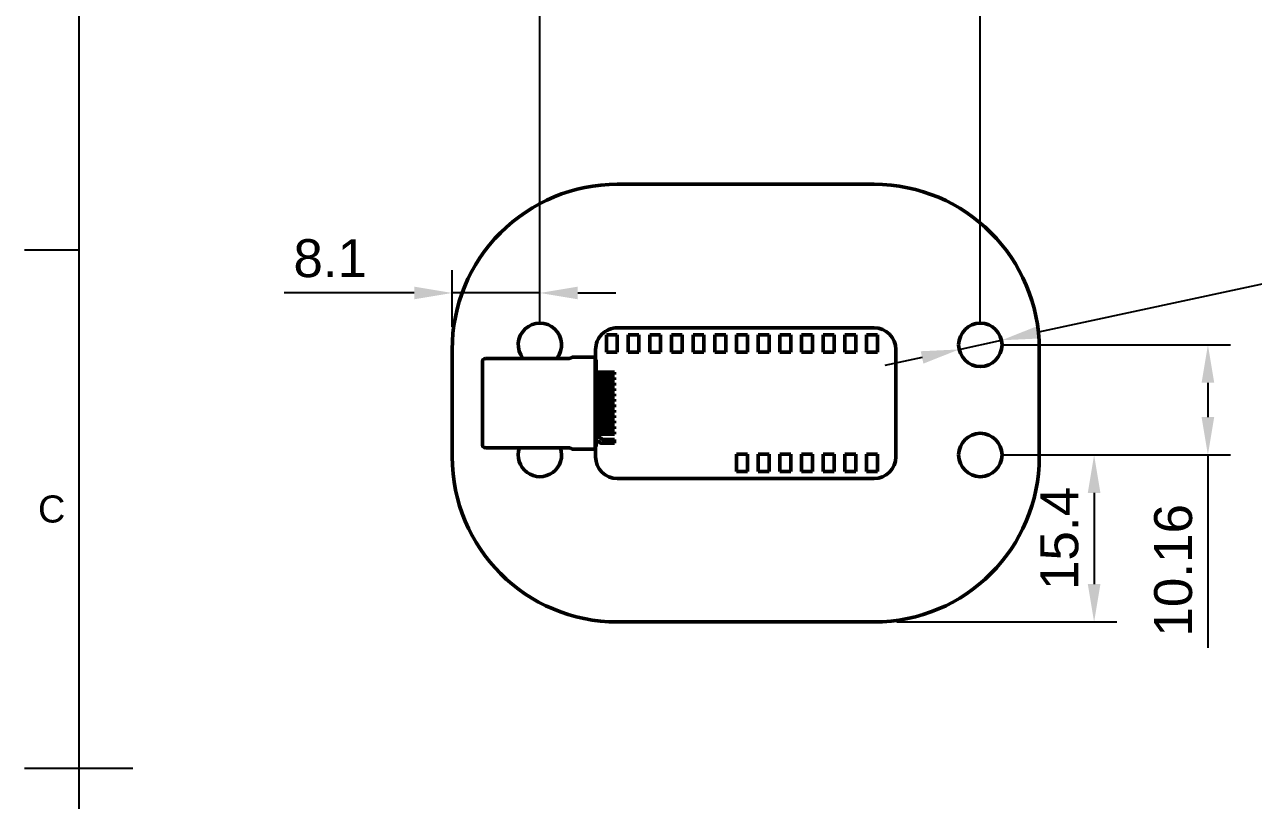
# Model space of a CAD drawing. Header units: millimetres. Extents: x 0 to 420, y 0 to 297.
# Drawn here: x 15 to 128.4, y 145.5 to 217.1 of the extents above; entities that cross this region are included whole.
import ezdxf
from ezdxf.enums import TextEntityAlignment as Align

# ---------------------------------------------------------------- set-up
doc = ezdxf.new("R2010")
doc.units = ezdxf.units.MM
doc.header["$LTSCALE"] = 0.75
for name, color, linetype, lineweight in [('BORDER', 7, 'Continuous', 25), ('FD_Dimensions', 7, 'Continuous', 25), ('Visible', 7, 'Continuous', 50)]:
    doc.layers.add(name, color=color, linetype=linetype, lineweight=lineweight)
doc.styles.add('FusionTitle', font='Arial.ttf')
doc.styles.get("Standard").update_dxf_attribs({"font": 'Arial.ttf'})
doc.dimstyles.new('Dim-ISO-25', dxfattribs={"dimtxt": 3.5, "dimasz": 3.5, "dimexe": 2.1, "dimexo": 2.1, "dimgap": 1.4, "dimtad": 1, "dimzin": 12, "dimdsep": 46, "dimtxsty": 'Standard', "dimcen": 0, "dimazin": 3, "dimtp": 0.1, "dimtm": 0.1, "dimtfac": 0.714286, "dimtmove": 0, "dimatfit": 3, "dimfxl": 1, "dimtzin": 12, "dimarcsym": 0})

# ---------------------------------------------------------------- blocks, each defined once
blk = doc.blocks.new('ISO_A3_SHEET')
at = {"layer": 'BORDER'}
for p, q in [((20, 287), (20, 10)), ((15, 196.33333), (20, 196.33333)), ((15, 148.5), (25, 148.5))]:
    blk.add_line(p, q, dxfattribs=at)
at = {"layer": 'BORDER', "style": 'FusionTitle'}
blk.add_text('C', height=2.5, dxfattribs=at).set_placement((17.5, 172.41667), align=Align.MIDDLE)
blk = doc.blocks.new('*D18')
at = {"layer": 'Defpoints', "color": 0, "transparency": 16777216}
for p in [(101.236645, 187.134037), (105.146743, 187.977325)]:
    blk.add_point(p, dxfattribs=at)
at = {"layer": 'FD_Dimensions', "color": 0, "lineweight": -2, "transparency": 16777216}
for p, q in [((152.678857, 198.228551), (108.568079, 188.715203)), ((101.236645, 187.134037), (105.146743, 187.977325)), ((97.81531, 186.396159), (94.393974, 185.658281))]:
    blk.add_line(p, q, dxfattribs=at)
at = {"layer": 'FD_Dimensions', "color": 0, "transparency": 16777216}
for points in [[(108.445099, 189.285425), (108.691058, 188.14498), (105.146743, 187.977325)], [(97.69233, 186.966382), (97.93829, 185.825936), (101.236645, 187.134037)]]:
    blk.add_solid(points, dxfattribs=at)
at = {"layer": 'FD_Dimensions', "color": 0, "transparency": 16777216, "insert": (147.642213, 200.502719), "char_height": 3.5, "attachment_point": 5, "rotation": 12.17053353}
blk.add_mtext('∅4', dxfattribs=at)
blk = doc.blocks.new('*D19')
at = {"layer": 'Defpoints', "color": 0, "transparency": 16777216}
for p in [(103.191694, 187.555681), (103.191694, 177.395681), (124.191694, 177.395681)]:
    blk.add_point(p, dxfattribs=at)
at = {"layer": 'FD_Dimensions', "color": 0, "lineweight": -2, "transparency": 16777216}
for p, q in [((105.291694, 187.555681), (126.291694, 187.555681)), ((124.191694, 184.055681), (124.191694, 180.895681)), ((105.291694, 177.395681), (126.291694, 177.395681)), ((124.191694, 177.395681), (124.191694, 159.616827))]:
    blk.add_line(p, q, dxfattribs=at)
at = {"layer": 'FD_Dimensions', "color": 0, "transparency": 16777216}
for points in [[(123.608361, 184.055681), (124.775028, 184.055681), (124.191694, 187.555681)], [(123.608361, 180.895681), (124.775028, 180.895681), (124.191694, 177.395681)]]:
    blk.add_solid(points, dxfattribs=at)
at = {"layer": 'FD_Dimensions', "color": 0, "transparency": 16777216, "insert": (121.004689, 166.756254), "char_height": 3.5, "attachment_point": 5, "rotation": 90}
blk.add_mtext('10.16', dxfattribs=at)
blk = doc.blocks.new('*D20')
at = {"layer": 'Defpoints', "color": 0, "transparency": 16777216}
for p in [(103.191694, 219.055681), (62.551694, 187.555681), (103.191694, 187.555681)]:
    blk.add_point(p, dxfattribs=at)
at = {"layer": 'FD_Dimensions', "color": 0, "lineweight": -2, "transparency": 16777216}
for p, q in [((62.551694, 189.655681), (62.551694, 221.155681)), ((103.191694, 189.655681), (103.191694, 221.155681)), ((66.051694, 219.055681), (99.691694, 219.055681))]:
    blk.add_line(p, q, dxfattribs=at)
at = {"layer": 'FD_Dimensions', "color": 0, "transparency": 16777216}
for points in [[(66.051694, 219.639014), (66.051694, 218.472348), (62.551694, 219.055681)], [(99.691694, 219.639014), (99.691694, 218.472348), (103.191694, 219.055681)]]:
    blk.add_solid(points, dxfattribs=at)
at = {"layer": 'FD_Dimensions', "color": 0, "transparency": 16777216, "insert": (82.871694, 222.242686), "char_height": 3.5, "attachment_point": 5}
blk.add_mtext('40.64', dxfattribs=at)
blk = doc.blocks.new('*D21')
at = {"layer": 'Defpoints', "color": 0, "transparency": 16777216}
for p in [(54.456477, 192.341771), (54.456477, 187.128422), (62.551694, 187.555681)]:
    blk.add_point(p, dxfattribs=at)
at = {"layer": 'FD_Dimensions', "color": 0, "lineweight": -2, "transparency": 16777216}
for p, q in [((54.456477, 189.228422), (54.456477, 194.441771)), ((62.551694, 189.655681), (62.551694, 194.441771)), ((50.956477, 192.341771), (38.955249, 192.341771)), ((62.551694, 192.341771), (54.456477, 192.341771)), ((66.051694, 192.341771), (69.551694, 192.341771))]:
    blk.add_line(p, q, dxfattribs=at)
at = {"layer": 'FD_Dimensions', "color": 0, "transparency": 16777216}
for points in [[(50.956477, 192.925104), (50.956477, 191.758438), (54.456477, 192.341771)], [(66.051694, 192.925104), (66.051694, 191.758438), (62.551694, 192.341771)]]:
    blk.add_solid(points, dxfattribs=at)
at = {"layer": 'FD_Dimensions', "color": 0, "transparency": 16777216, "insert": (43.205863, 195.528777), "char_height": 3.5, "attachment_point": 5}
blk.add_mtext('8.1', dxfattribs=at)
blk = doc.blocks.new('*D22')
at = {"layer": 'Defpoints', "color": 0, "transparency": 16777216}
for p in [(103.191694, 177.395681), (93.393208, 161.992882), (113.691694, 161.992882)]:
    blk.add_point(p, dxfattribs=at)
at = {"layer": 'FD_Dimensions', "color": 0, "lineweight": -2, "transparency": 16777216}
for p, q in [((105.291694, 177.395681), (115.791694, 177.395681)), ((113.691694, 173.895681), (113.691694, 165.492882)), ((95.493208, 161.992882), (115.791694, 161.992882))]:
    blk.add_line(p, q, dxfattribs=at)
at = {"layer": 'FD_Dimensions', "color": 0, "transparency": 16777216}
for points in [[(113.108361, 173.895681), (114.275028, 173.895681), (113.691694, 177.395681)], [(113.108361, 165.492882), (114.275028, 165.492882), (113.691694, 161.992882)]]:
    blk.add_solid(points, dxfattribs=at)
at = {"layer": 'FD_Dimensions', "color": 0, "transparency": 16777216, "insert": (110.504689, 169.694281), "char_height": 3.5, "attachment_point": 5, "rotation": 90}
blk.add_mtext('15.4', dxfattribs=at)

msp = doc.modelspace()

# ---------------------------------------------------------------- linework, layer by layer
at = {"layer": 'Visible', "extrusion": (-1e-16, -1, 0)}
for p, q in [((93.393209, 202.366342), (69.694397, 202.366343)), ((68.695208, 188.479612), (68.695208, 186.879612)), ((69.693208, 188.479612), (68.695208, 188.479612)), ((93.393208, 189.129612), (69.693208, 189.129612)), ((69.693208, 186.879612), (69.693208, 188.479612)), ((70.695208, 188.479612), (70.695208, 186.879612)), ((71.693208, 188.479612), (70.695208, 188.479612)), ((71.693208, 186.879612), (71.693208, 188.479612)), ((72.695208, 188.479612), (72.695208, 186.879612)), ((73.693208, 188.479612), (72.695208, 188.479612)), ((73.693208, 186.879612), (73.693208, 188.479612)), ((74.695208, 188.479612), (74.695208, 186.879612)), ((75.693208, 188.479612), (74.695208, 188.479612)), ((75.693208, 186.879612), (75.693208, 188.479612)), ((76.695208, 188.479612), (76.695208, 186.879612)), ((77.693208, 188.479612), (76.695208, 188.479612)), ((77.693208, 186.879612), (77.693208, 188.479612)), ((78.695208, 188.479612), (78.695208, 186.879612)), ((79.693208, 188.479612), (78.695208, 188.479612)), ((79.693208, 186.879612), (79.693208, 188.479612)), ((80.695208, 188.479612), (80.695208, 186.879612)), ((81.693208, 188.479612), (80.695208, 188.479612)), ((81.693208, 186.879612), (81.693208, 188.479612)), ((82.695208, 188.479612), (82.695208, 186.879612)), ((83.693208, 188.479612), (82.695208, 188.479612)), ((83.693208, 186.879612), (83.693208, 188.479612)), ((84.695208, 188.479612), (84.695208, 186.879612)), ((85.693208, 188.479612), (84.695208, 188.479612)), ((85.693208, 186.879612), (85.693208, 188.479612)), ((86.695208, 188.479612), (86.695208, 186.879612)), ((87.693208, 188.479612), (86.695208, 188.479612)), ((87.693208, 186.879612), (87.693208, 188.479612)), ((88.695208, 188.479612), (88.695208, 186.879612)), ((89.693208, 188.479612), (88.695208, 188.479612)), ((89.693208, 186.879612), (89.693208, 188.479612)), ((90.695208, 188.479612), (90.695208, 186.879612)), ((91.693208, 188.479612), (90.695208, 188.479612)), ((91.693208, 186.879612), (91.693208, 188.479612)), ((93.693208, 188.479612), (92.695208, 188.479612)), ((92.695208, 188.479612), (92.695208, 186.879612)), ((93.693208, 186.879612), (93.693208, 188.479612)), ((54.456477, 187.128422), (54.456478, 177.229612)), ((67.693208, 187.129612), (67.693208, 186.178805)), ((95.393208, 177.229612), (95.393208, 187.129612)), ((108.629938, 177.229612), (108.629938, 187.129612)), ((57.243208, 186.004612), (57.243208, 185.104612)), ((65.243994, 186.304612), (57.543208, 186.304612)), ((67.643208, 186.429612), (65.643208, 186.429612)), ((67.643208, 184.629612), (67.643208, 186.429612)), ((67.643208, 186.229612), (67.693208, 186.229612)), ((67.743208, 184.629612), (67.743208, 186.178805)), ((68.695208, 186.879612), (69.693208, 186.879612)), ((70.695208, 186.879612), (71.693208, 186.879612)), ((72.695208, 186.879612), (73.693208, 186.879612)), ((74.695208, 186.879612), (75.693208, 186.879612)), ((76.695208, 186.879612), (77.693208, 186.879612)), ((78.695208, 186.879612), (79.693208, 186.879612)), ((80.695208, 186.879612), (81.693208, 186.879612)), ((82.695208, 186.879612), (83.693208, 186.879612)), ((84.695208, 186.879612), (85.693208, 186.879612)), ((86.695208, 186.879612), (87.693208, 186.879612)), ((88.695208, 186.879612), (89.693208, 186.879612)), ((90.695208, 186.879612), (91.693208, 186.879612)), ((92.695208, 186.879612), (93.693208, 186.879612)), ((57.243208, 179.254612), (57.243208, 185.104612)), ((67.748187, 185.039612), (68.349421, 185.039612)), ((67.748187, 184.819612), (67.748187, 185.039612)), ((68.430861, 185.039612), (68.349421, 185.039612)), ((68.430861, 185.039612), (68.62737, 185.039612)), ((68.659946, 185.039612), (68.62737, 185.039612)), ((68.659946, 185.039612), (69.102953, 185.039612)), ((69.102953, 185.039612), (69.173663, 185.039612)), ((69.173663, 185.039612), (69.310845, 185.039612)), ((69.443208, 185.039612), (69.310845, 185.039612)), ((69.443208, 185.039612), (69.443208, 184.819612)), ((67.643208, 179.729612), (67.643208, 184.629612)), ((67.743208, 184.629612), (67.743208, 179.729612)), ((67.748187, 184.819612), (68.349421, 184.819612)), ((67.748187, 184.539612), (68.349421, 184.539612)), ((67.748187, 184.319612), (67.748187, 184.539612)), ((67.748187, 184.319612), (68.349421, 184.319612)), ((67.748187, 184.039612), (68.349421, 184.039612)), ((67.748187, 183.819612), (67.748187, 184.039612)), ((67.748187, 183.819612), (68.349421, 183.819612)), ((68.349421, 184.819612), (68.430861, 184.819612)), ((68.430861, 184.539612), (68.349421, 184.539612)), ((68.349421, 184.319612), (68.430861, 184.319612)), ((68.430861, 184.039612), (68.349421, 184.039612)), ((68.349421, 183.819612), (68.430861, 183.819612)), ((68.430861, 184.819612), (68.62737, 184.819612)), ((68.430861, 184.539612), (68.62737, 184.539612)), ((68.430861, 184.319612), (68.62737, 184.319612)), ((68.430861, 184.039612), (68.62737, 184.039612)), ((68.430861, 183.819612), (68.62737, 183.819612)), ((68.62737, 184.819612), (68.659946, 184.819612)), ((68.659946, 184.539612), (68.62737, 184.539612)), ((68.62737, 184.319612), (68.659946, 184.319612)), ((68.659946, 184.039612), (68.62737, 184.039612)), ((68.62737, 183.819612), (68.659946, 183.819612)), ((68.659946, 184.819612), (69.102953, 184.819612)), ((68.659946, 184.539612), (69.102953, 184.539612)), ((68.659946, 184.319612), (69.102953, 184.319612)), ((68.659946, 184.039612), (69.102953, 184.039612)), ((68.659946, 183.819612), (69.102953, 183.819612)), ((69.173663, 184.819612), (69.102953, 184.819612)), ((69.102953, 184.539612), (69.173663, 184.539612)), ((69.173663, 184.319612), (69.102953, 184.319612)), ((69.102953, 184.039612), (69.173663, 184.039612)), ((69.173663, 183.819612), (69.102953, 183.819612)), ((69.173663, 184.819612), (69.310845, 184.819612)), ((69.173663, 184.539612), (69.310845, 184.539612)), ((69.173663, 184.319612), (69.310845, 184.319612)), ((69.173663, 184.039612), (69.310845, 184.039612)), ((69.173663, 183.819612), (69.310845, 183.819612)), ((69.310845, 184.819612), (69.443208, 184.819612)), ((69.443208, 184.539612), (69.310845, 184.539612)), ((69.310845, 184.319612), (69.443208, 184.319612)), ((69.443208, 184.039612), (69.310845, 184.039612)), ((69.310845, 183.819612), (69.443208, 183.819612)), ((69.443208, 184.539612), (69.443208, 184.319612)), ((69.443208, 184.039612), (69.443208, 183.819612)), ((67.748187, 183.539612), (68.349421, 183.539612)), ((67.748187, 183.319612), (67.748187, 183.539612)), ((67.748187, 183.319612), (68.349421, 183.319612)), ((67.748187, 183.039612), (68.349421, 183.039612)), ((67.748187, 182.819612), (67.748187, 183.039612)), ((67.748187, 182.819612), (68.349421, 182.819612)), ((68.430861, 183.539612), (68.349421, 183.539612)), ((68.349421, 183.319612), (68.430861, 183.319612)), ((68.430861, 183.039612), (68.349421, 183.039612)), ((68.349421, 182.819612), (68.430861, 182.819612)), ((68.430861, 183.539612), (68.62737, 183.539612)), ((68.430861, 183.319612), (68.62737, 183.319612)), ((68.430861, 183.039612), (68.62737, 183.039612)), ((68.430861, 182.819612), (68.62737, 182.819612)), ((68.659946, 183.539612), (68.62737, 183.539612)), ((68.62737, 183.319612), (68.659946, 183.319612)), ((68.659946, 183.039612), (68.62737, 183.039612)), ((68.62737, 182.819612), (68.659946, 182.819612)), ((68.659946, 183.539612), (69.102953, 183.539612)), ((68.659946, 183.319612), (69.102953, 183.319612)), ((68.659946, 183.039612), (69.102953, 183.039612)), ((68.659946, 182.819612), (69.102953, 182.819612)), ((69.102953, 183.539612), (69.173663, 183.539612)), ((69.173663, 183.319612), (69.102953, 183.319612)), ((69.102953, 183.039612), (69.173663, 183.039612)), ((69.173663, 182.819612), (69.102953, 182.819612)), ((69.173663, 183.539612), (69.310845, 183.539612)), ((69.173663, 183.319612), (69.310845, 183.319612)), ((69.173663, 183.039612), (69.310845, 183.039612)), ((69.173663, 182.819612), (69.310845, 182.819612)), ((69.443208, 183.539612), (69.310845, 183.539612)), ((69.310845, 183.319612), (69.443208, 183.319612)), ((69.443208, 183.039612), (69.310845, 183.039612)), ((69.310845, 182.819612), (69.443208, 182.819612)), ((69.443208, 183.539612), (69.443208, 183.319612)), ((69.443208, 183.039612), (69.443208, 182.819612)), ((67.748187, 182.539612), (68.349421, 182.539612)), ((67.748187, 182.319612), (67.748187, 182.539612)), ((67.748187, 182.319612), (68.349421, 182.319612)), ((67.748187, 182.039612), (68.349421, 182.039612)), ((67.748187, 181.819612), (67.748187, 182.039612)), ((67.748187, 181.819612), (68.349421, 181.819612)), ((67.748187, 181.539612), (68.349421, 181.539612)), ((67.748187, 181.319612), (67.748187, 181.539612)), ((68.430861, 182.539612), (68.349421, 182.539612)), ((68.349421, 182.319612), (68.430861, 182.319612)), ((68.430861, 182.039612), (68.349421, 182.039612)), ((68.349421, 181.819612), (68.430861, 181.819612)), ((68.430861, 181.539612), (68.349421, 181.539612)), ((68.430861, 182.539612), (68.62737, 182.539612)), ((68.430861, 182.319612), (68.62737, 182.319612)), ((68.430861, 182.039612), (68.62737, 182.039612)), ((68.430861, 181.819612), (68.62737, 181.819612)), ((68.430861, 181.539612), (68.62737, 181.539612)), ((68.659946, 182.539612), (68.62737, 182.539612)), ((68.62737, 182.319612), (68.659946, 182.319612)), ((68.659946, 182.039612), (68.62737, 182.039612)), ((68.62737, 181.819612), (68.659946, 181.819612)), ((68.659946, 181.539612), (68.62737, 181.539612)), ((68.659946, 182.539612), (69.102953, 182.539612)), ((68.659946, 182.319612), (69.102953, 182.319612)), ((68.659946, 182.039612), (69.102953, 182.039612)), ((68.659946, 181.819612), (69.102953, 181.819612)), ((68.659946, 181.539612), (69.102953, 181.539612)), ((69.102953, 182.539612), (69.173663, 182.539612)), ((69.173663, 182.319612), (69.102953, 182.319612)), ((69.102953, 182.039612), (69.173663, 182.039612)), ((69.173663, 181.819612), (69.102953, 181.819612)), ((69.102953, 181.539612), (69.173663, 181.539612)), ((69.173663, 182.539612), (69.310845, 182.539612)), ((69.173663, 182.319612), (69.310845, 182.319612)), ((69.173663, 182.039612), (69.310845, 182.039612)), ((69.173663, 181.819612), (69.310845, 181.819612)), ((69.173663, 181.539612), (69.310845, 181.539612)), ((69.443208, 182.539612), (69.310845, 182.539612)), ((69.310845, 182.319612), (69.443208, 182.319612)), ((69.443208, 182.039612), (69.310845, 182.039612)), ((69.310845, 181.819612), (69.443208, 181.819612)), ((69.443208, 181.539612), (69.310845, 181.539612)), ((69.443208, 182.539612), (69.443208, 182.319612)), ((69.443208, 182.039612), (69.443208, 181.819612)), ((69.443208, 181.539612), (69.443208, 181.319612)), ((67.748187, 181.319612), (68.349421, 181.319612)), ((67.748187, 181.039612), (68.349421, 181.039612)), ((67.748187, 180.819612), (67.748187, 181.039612)), ((67.748187, 180.819612), (68.349421, 180.819612)), ((67.748187, 180.539612), (68.349421, 180.539612)), ((67.748187, 180.319612), (67.748187, 180.539612)), ((67.748187, 180.319612), (68.349421, 180.319612)), ((68.349421, 181.319612), (68.430861, 181.319612)), ((68.430861, 181.039612), (68.349421, 181.039612)), ((68.349421, 180.819612), (68.430861, 180.819612)), ((68.430861, 180.539612), (68.349421, 180.539612)), ((68.349421, 180.319612), (68.430861, 180.319612)), ((68.430861, 181.319612), (68.62737, 181.319612)), ((68.430861, 181.039612), (68.62737, 181.039612)), ((68.430861, 180.819612), (68.62737, 180.819612)), ((68.430861, 180.539612), (68.62737, 180.539612)), ((68.430861, 180.319612), (68.62737, 180.319612)), ((68.62737, 181.319612), (68.659946, 181.319612)), ((68.659946, 181.039612), (68.62737, 181.039612)), ((68.62737, 180.819612), (68.659946, 180.819612)), ((68.659946, 180.539612), (68.62737, 180.539612)), ((68.62737, 180.319612), (68.659946, 180.319612)), ((68.659946, 181.319612), (69.102953, 181.319612)), ((68.659946, 181.039612), (69.102953, 181.039612)), ((68.659946, 180.819612), (69.102953, 180.819612)), ((68.659946, 180.539612), (69.102953, 180.539612)), ((68.659946, 180.319612), (69.102953, 180.319612)), ((69.173663, 181.319612), (69.102953, 181.319612)), ((69.102953, 181.039612), (69.173663, 181.039612)), ((69.173663, 180.819612), (69.102953, 180.819612)), ((69.102953, 180.539612), (69.173663, 180.539612)), ((69.173663, 180.319612), (69.102953, 180.319612)), ((69.173663, 181.319612), (69.310845, 181.319612)), ((69.173663, 181.039612), (69.310845, 181.039612)), ((69.173663, 180.819612), (69.310845, 180.819612)), ((69.173663, 180.539612), (69.310845, 180.539612)), ((69.173663, 180.319612), (69.310845, 180.319612)), ((69.310845, 181.319612), (69.443208, 181.319612)), ((69.443208, 181.039612), (69.310845, 181.039612)), ((69.310845, 180.819612), (69.443208, 180.819612)), ((69.443208, 180.539612), (69.310845, 180.539612)), ((69.310845, 180.319612), (69.443208, 180.319612)), ((69.443208, 181.039612), (69.443208, 180.819612)), ((69.443208, 180.539612), (69.443208, 180.319612)), ((57.243208, 179.254612), (57.243208, 178.354612)), ((67.643208, 177.929612), (67.643208, 179.729612)), ((67.743208, 178.180418), (67.743208, 179.729612)), ((67.748187, 180.039612), (68.349421, 180.039612)), ((67.748187, 179.819612), (67.748187, 180.039612)), ((67.748187, 179.819612), (68.349421, 179.819612)), ((67.748187, 179.539612), (68.349421, 179.539612)), ((67.748187, 179.319612), (67.748187, 179.539612)), ((67.748187, 179.319612), (68.349421, 179.319612)), ((68.430861, 180.039612), (68.349421, 180.039612)), ((68.349421, 179.819612), (68.430861, 179.819612)), ((68.430861, 179.539612), (68.349421, 179.539612)), ((68.349421, 179.319612), (68.430861, 179.319612)), ((68.430861, 180.039612), (68.62737, 180.039612)), ((68.430861, 179.819612), (68.62737, 179.819612)), ((68.430861, 179.539612), (68.62737, 179.539612)), ((68.430861, 179.319612), (68.62737, 179.319612)), ((68.659946, 180.039612), (68.62737, 180.039612)), ((68.62737, 179.819612), (68.659946, 179.819612)), ((68.659946, 179.539612), (68.62737, 179.539612)), ((68.62737, 179.319612), (68.659946, 179.319612)), ((68.659946, 180.039612), (69.102953, 180.039612)), ((68.659946, 179.819612), (69.102953, 179.819612)), ((68.659946, 179.539612), (69.102953, 179.539612)), ((68.659946, 179.319612), (69.102953, 179.319612)), ((69.102953, 180.039612), (69.173663, 180.039612)), ((69.173663, 179.819612), (69.102953, 179.819612)), ((69.102953, 179.539612), (69.173663, 179.539612)), ((69.173663, 179.319612), (69.102953, 179.319612)), ((69.173663, 180.039612), (69.310845, 180.039612)), ((69.173663, 179.819612), (69.310845, 179.819612)), ((69.173663, 179.539612), (69.310845, 179.539612)), ((69.173663, 179.319612), (69.310845, 179.319612)), ((69.443208, 180.039612), (69.310845, 180.039612)), ((69.310845, 179.819612), (69.443208, 179.819612)), ((69.443208, 179.539612), (69.310845, 179.539612)), ((69.310845, 179.319612), (69.443208, 179.319612)), ((69.443208, 180.039612), (69.443208, 179.819612)), ((69.443208, 179.539612), (69.443208, 179.319612)), ((57.543208, 178.054612), (65.243994, 178.054612)), ((67.643208, 178.129612), (67.693208, 178.129612)), ((67.693208, 178.180418), (67.693208, 177.229612)), ((67.743208, 179.026184), (67.985561, 179.026184)), ((67.90275, 178.676184), (67.743208, 178.676184)), ((68.067619, 178.552787), (67.973442, 178.646914)), ((68.16229, 178.953009), (68.256468, 178.858882)), ((69.443208, 178.479612), (68.244348, 178.479612)), ((68.327159, 178.829612), (69.443208, 178.829612)), ((69.443208, 178.829612), (69.443208, 178.479612)), ((65.643208, 177.929612), (67.643208, 177.929612)), ((81.693208, 177.479612), (80.695208, 177.479612)), ((80.695208, 177.479612), (80.695208, 175.879612)), ((81.693208, 175.879612), (81.693208, 177.479612)), ((83.693208, 177.479612), (82.695208, 177.479612)), ((82.695208, 177.479612), (82.695208, 175.879612)), ((83.693208, 175.879612), (83.693208, 177.479612)), ((85.693208, 177.479612), (84.695208, 177.479612)), ((84.695208, 177.479612), (84.695208, 175.879612)), ((85.693208, 175.879612), (85.693208, 177.479612)), ((87.693208, 177.479612), (86.695208, 177.479612)), ((86.695208, 177.479612), (86.695208, 175.879612)), ((87.693208, 175.879612), (87.693208, 177.479612)), ((89.693208, 177.479612), (88.695208, 177.479612)), ((88.695208, 177.479612), (88.695208, 175.879612)), ((89.693208, 175.879612), (89.693208, 177.479612)), ((91.693208, 177.479612), (90.695208, 177.479612)), ((90.695208, 177.479612), (90.695208, 175.879612)), ((91.693208, 175.879612), (91.693208, 177.479612)), ((92.695208, 177.479612), (92.695208, 175.879612)), ((93.693208, 177.479612), (92.695208, 177.479612)), ((93.693208, 175.879612), (93.693208, 177.479612)), ((80.695208, 175.879612), (81.693208, 175.879612)), ((82.695208, 175.879612), (83.693208, 175.879612)), ((84.695208, 175.879612), (85.693208, 175.879612)), ((86.695208, 175.879612), (87.693208, 175.879612)), ((88.695208, 175.879612), (89.693208, 175.879612)), ((90.695208, 175.879612), (91.693208, 175.879612)), ((92.695208, 175.879612), (93.693208, 175.879612)), ((69.693208, 175.229612), (93.393208, 175.229612)), ((69.693208, 161.992882), (93.393208, 161.992882))]:
    msp.add_line(p, q, dxfattribs=at)
at = {"layer": 'Visible', "extrusion": (-1e-16, 0, -1)}
for centre in [(-103.191694, 187.555681), (-103.191694, 177.395681)]:
    msp.add_circle(centre, 2, dxfattribs=at)
at = {"layer": 'Visible'}
for centre, radius, start, end in [((69.691208, 187.131612), 15.234731, 89.988007, 180.011995), ((93.393208, 187.129612), 15.23673, 0, 89.999998), ((67.90275, 178.576184), 0.1, 45.01554, 90), ((68.327159, 178.929612), 0.1, 225.01554, 270), ((69.693208, 177.229612), 15.23673, 180, 270), ((93.393208, 177.229612), 15.23673, 270, 0)]:
    msp.add_arc(centre, radius, start, end, dxfattribs=at)
at = {"layer": 'Visible', "extrusion": (-1e-16, 0, -1)}
for centre, radius, start, end in [((-62.551694, 187.555681), 2, 321.278564, 218.721436), ((-69.691208, 187.131612), 1.998001, 359.942647, 90.057353), ((-93.393208, 187.129612), 2, 90, 180), ((-57.543208, 186.004612), 0.3, 0, 90), ((-65.643208, 186.029612), 0.4, 55.226047, 90), ((-57.543208, 178.354612), 0.3, 270, 0), ((-62.551694, 177.395681), 2, 160.763669, 19.236331), ((-67.985561, 178.776184), 0.25, 90, 134.98446), ((-68.244348, 178.729612), 0.25, 270, 314.98446), ((-65.643208, 178.329612), 0.4, 270, 304.774047), ((-69.693208, 177.229612), 2, 270, 0), ((-93.393208, 177.229612), 2, 180, 270)]:
    msp.add_arc(centre, radius, start, end, dxfattribs=at)
at = {"layer": 'Visible'}
for points, knots in [([(65.243995, 186.304603), (65.27624, 186.304603), (65.308896, 186.309938), (65.366213, 186.329181), (65.391931, 186.342099), (65.415106, 186.358194)], [0, 0, 0, 0, 0.00967351313, 0.00967351313, 0.018138234627, 0.018138234627, 0.018138234627, 0.018138234627]), ([(65.415105, 178.00103), (65.388452, 178.019541), (65.358371, 178.033851), (65.300283, 178.05062), (65.272003, 178.05462), (65.243994, 178.054621)], [0, 0, 0, 0, 0.009735293496, 0.009735293496, 0.01813800834, 0.01813800834, 0.01813800834, 0.01813800834])]:
    msp.add_open_spline(points, degree=3, knots=knots, dxfattribs=at)

# ---------------------------------------------------------------- block references
at = {"layer": 'BORDER'}
msp.add_blockref('ISO_A3_SHEET', (0, 0), dxfattribs=at)

# ---------------------------------------------------------------- dimensions: what is measured, and where the dimension line sits
at = {"layer": 'FD_Dimensions'}
for p1, p2, distance, picture, middle in [((62.551694, 187.555681), (103.191694, 187.555681), 31.5, '*D20', (82.871694, 222.242686)), ((103.191694, 187.555681), (103.191694, 177.395681), 21, '*D19', (121.004689, 166.756254))]:
    dim = msp.add_aligned_dim(p1=p1, p2=p2, distance=distance, dimstyle='Dim-ISO-25', override={"dimlfac": 1, "dimclrd": 0, "dimclre": 0}, dxfattribs=at)
    dim.commit()
    dim.dimension.update_dxf_attribs({"geometry": picture, "text_midpoint": middle})
dim = msp.add_diameter_dim_2p(p1=(101.236645, 187.134037), p2=(105.146743, 187.977325), dimstyle='Dim-ISO-25', override={"dimlfac": 1}, dxfattribs=at)
dim.commit()
dim.dimension.update_dxf_attribs({"geometry": '*D18', "text_midpoint": (148.334741, 197.291658), "dimtype": 163})
for base, p1, p2, angle, picture, middle in [((54.456477, 192.341771), (62.551694, 187.555681), (54.456477, 187.128422), 0.000004, '*D21', (43.205863, 195.528777)), ((113.691694, 161.992882), (103.191694, 177.395681), (93.393208, 161.992882), 90, '*D22', (110.504689, 169.694281))]:
    dim = msp.add_linear_dim(base=base, p1=p1, p2=p2, angle=angle, dimstyle='Dim-ISO-25', override={"dimlfac": 1, "dimclrd": 0, "dimclre": 0}, dxfattribs=at)
    dim.commit()
    dim.dimension.update_dxf_attribs({"geometry": picture, "text_midpoint": middle})

doc.saveas('drawing.dxf')
